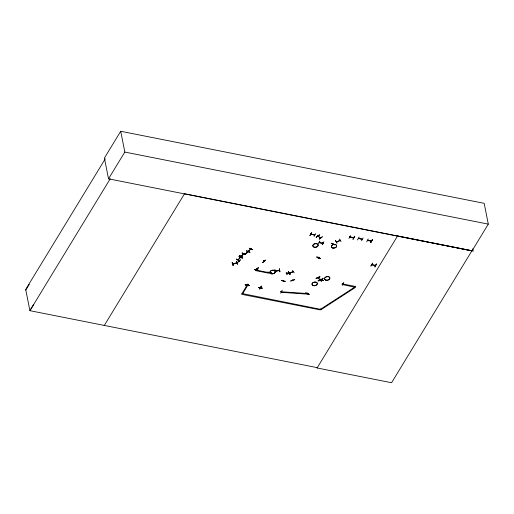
<?xml version="1.0" encoding="UTF-8"?>
<svg xmlns="http://www.w3.org/2000/svg" width="514" height="514" viewBox="0 0 514 514"><rect width="100%" height="100%" fill="white"/><g stroke="black" fill="none" stroke-linecap="round" stroke-linejoin="round"><path stroke-width="0.77" d="M245.223 284.621L245.159 284.949L249.027 285.7M258.336 287.557L262.204 288.348L262.268 288.02M258.343 287.564L262.275 288.213M292.614 279.924L292.774 280.316M242.64 257.276C232.354 252.387 249.669 260.604 239.46 255.49M246.598 250.748C256.852 255.702 239.543 248.076 249.913 252.188M239.505 260.797L236.331 259.024M309.087 294.374L305.798 292.736M320.235 258.291C320.453 258.876 316.264 257.7 316.958 256.801M320.119 258.6L316.849 257.084M320.473 237.481L320.659 238.046L320.736 237.596M289.241 273.095L293.205 271.63M289.69 272.799L289.292 273.178L289.221 272.773M292.826 271.733L293.256 271.72L289.331 273.191M336.612 241.394L336.734 241.831L336.651 241.4L336.342 241.965L336.349 241.638M339.838 240.539L339.799 240.205L339.94 240.648M283.664 280.901L283.522 280.689M288.129 273.557L287.853 273.21M239.055 261.285L239.466 261.144M246.257 253.498L246.2 253.177M256.595 268.867L256.666 269.195L256.3 268.732M289.992 274.238L288.463 271.694L289.992 274.38M335.494 240.623L337.055 243.186L335.494 240.468M241.458 256.203L241.439 255.837M243.437 253.749L243.488 254.089M243.88 253.897L241.085 256.377L243.694 253.53M251.031 249.149L250.646 249.316M256.447 269.709L256.268 270.107M260.418 287.197L260.457 287.782L260.238 287.416M238.271 259.416L237.937 259.904L240.584 257.084M240.533 257.675C240.019 256.698 240.436 258.189 240.758 257.437M332.725 243.822L332.577 244.368L332.834 244.092M321.777 279.77L321.411 280.284L321.841 280.085M332.577 244.368L332.931 243.835M259.75 289.029L261.498 286.195M318.288 243.899L319.881 241.04M321.269 281.171L323.023 278.337M309.936 235.663L311.67 232.688M348.967 238.445L350.535 235.579M357.442 239.987L359.177 237.012M366.7 241.811L368.262 238.959M370.909 266.098L372.644 263.123M372.637 263.264L370.915 265.963M281.286 291.804L281.376 291.406L281.119 292.325L308.509 294.207L308.715 293.642L280.985 291.727M260.322 287.756L260.457 287.506M232.649 263.714C233.369 263.277 233.073 264.447 233.073 263.605M232.713 264.016L236.858 263.117L236.806 262.68M289.703 273.056L289.581 272.638M292.8 271.777L292.845 271.559M336.413 241.94L340.191 240.417M336.362 241.94L340.242 240.507L340.082 240.115L340.229 240.404M275.44 271.257C274.829 270.197 276.68 271.206 275.408 271.27M275.363 271.154L279.571 270.39M279.513 270.531L279.051 270.184L279.513 270.544M318.044 277.753L319.946 280.098L319.824 279.494M318.102 277.348L318.217 277.978L318.314 277.547M318.243 277.682L319.946 279.802M320.068 280.001L320.016 279.667M25.822 290.057L29.266 284.306M33.346 304.93L29.902 310.681L317.35 367.671L317.164 367.979M120.706 131.269L104.406 158.036L108.525 178.833L472 250.896L488.3 224.13L484.182 203.332L120.706 131.269L124.825 152.067L108.525 178.833M105.261 158.807L25.7 289.446L29.902 310.681L110.298 178.673M104.124 325.741L184.706 193.425M320.717 309.12L320.428 309.929L241.625 294.304L247.671 284.036M256.409 270.146L269.317 272.703L268.983 273.255L256.068 270.698L256.313 269.677L256.178 270.3L256.319 270.004M248.423 284.184L242.666 293.642M310.964 234.23L314.684 235.097L314.684 234.692M310.912 234.236L314.741 234.982L314.215 234.795M315.776 233.645L314.067 236.511M353.24 237.577L353.446 237.68M353.401 237.693L353.773 237.776M354.801 236.427L353.092 239.28L354.576 236.234M358.688 238.74L358.599 238.432M361.824 239.383L361.779 238.92L361.83 239.37M361.567 240.828L363.135 237.943M320.37 309.068L320.935 309.717L355.444 287.384L342.022 284.435L342.305 283.625M320.428 309.325L354.936 286.998L355.219 286.182M372.065 264.543L372.162 264.864L371.725 264.459M375.169 265.14L375.721 265.436L371.885 264.671M375.271 265.468L375.226 265.044M374.79 266.727L375.04 266.946L376.518 263.894M397.746 235.656L317.112 367.966L391.572 382.731L471.968 250.723L430.109 242.422M247.273 284.64L247.24 284.91M249.02 285.739L249.084 285.405M271.572 272.94L267.691 272.15L271.533 272.825M261.542 286.227L259.57 289.016L261.504 286.054M260.913 287.48L261.041 287.795L260.457 287.255M261.061 287.782L260.714 287.583M280.952 291.746L281.042 291.303L281.331 291.798M282.244 290.166L280.74 293.211M319.175 242.569L319.605 242.659L319.541 242.21M322.978 242.91L322.978 243.373L322.708 242.852M323.91 241.715L322.406 244.767L322.156 244.548M322.863 278.312L321.096 281.158L323.03 278.196M322.439 279.622L322.586 279.924L322.162 279.436M342.748 283.644L342.844 283.966L342.902 283.548M342.266 285.354L343.77 282.314M286.169 272.979L290.082 273.718L286.131 272.85M281.492 280.663L285.411 281.396L281.505 280.445M283.644 280.882L283.323 280.65M236.324 259.217L239.646 260.694M316.952 256.987L320.267 258.465M243.848 253.922L243.809 253.582M237.976 259.891L237.911 259.551M307.79 293.462L307.565 293.083M321.809 280.111L321.661 279.719M232.694 263.701L232.771 264.125L232.771 263.798M275.35 270.846L275.472 271.27M269.567 272.889L269.625 272.317M260.257 287.422L260.514 287.763M242.165 253.119L245.608 254.456L242.133 252.946M249.322 248.346L252.766 249.682L249.29 248.172M250.851 248.757L248.178 251.295M239.061 256.666L242.486 258.022L239.023 256.492M240.674 257.206L240.308 257.341M247.619 252.13L244.908 254.661L247.619 252.001M240.417 259.923L237.571 262.423L240.411 259.801M265.475 260.155L262.782 262.693L262.564 262.436M256.383 269.066L256.685 268.738M258.054 267.704C249.81 276.134 264.215 262.281 255.567 270.473M318.796 257.456L318.719 257.148C318.847 257.726 318.815 257.713 318.898 257.186M318.532 257.321L318.686 257.745L318.956 257.488M334.569 244.857L331.292 243.366L334.537 244.683M309.113 294.4L305.682 293.031L309.075 294.226M316.283 237.327L319.361 234.988M319.393 235.046L316.149 237.275L319.342 234.872M322.349 236.845L319.233 239.171L322.278 236.665M288.714 273.544L288.63 273.23M292.537 280.278L292.479 279.976M241.291 256.133L241.451 255.927M288.45 271.861L290.024 274.412M307.623 293.385L307.359 293.327M243.617 254.16L243.604 253.569M241.291 256.39L241.214 256.075M238.136 259.93L237.931 259.557M332.802 244.131L332.815 243.784M321.546 280.008L321.533 280.355L321.571 279.751M307.571 293.674L307.674 293.128M310.874 234.23L311.092 234.108M314.375 234.911L314.356 234.596M353.735 237.77L349.938 236.697M323.088 243.231L319.278 242.158M322.22 279.738L322.606 279.61M232.071 262.725L233.118 265.263M340.21 240.539L340.223 240.186M274.919 269.805L275.594 272.626L274.919 269.824M293.186 271.771L293.141 271.328M316.097 278.408L319.959 276.77L316.104 278.395M319.946 276.648L316.161 278.363M321.995 279.308C313.752 281.871 320.845 281.216 321.867 279.038M314.536 234.795L314.664 235.11L314.626 234.647M353.375 237.391L353.349 237.834M353.568 237.571L353.619 237.892L353.651 237.429M367.568 240.488L371.423 241.272L371.384 240.809M261.003 287.782L260.553 287.223M281.094 291.624L281.409 291.676M249.341 248.294L252.637 249.772M242.184 253.068L245.493 254.539M239.081 256.614L242.338 258.163M320.171 279.243L323.563 280.65L320.106 279.128M246.354 253.396L246.675 253.505M263.631 261.131L263.99 261.298L263.894 260.939M341.045 241.683L339.465 238.997M292.472 270.396L294.201 272.85M290.558 272.748L286.594 274.213L290.571 272.658M290.667 280.94L294.631 279.481M294.702 279.719L290.706 281.107M320.64 238.021L320.627 237.725M235.714 263.039L233.163 263.778M236.504 261.62L237.539 264.35L236.44 261.478M263.843 261.375L263.509 260.932M256.64 269.175L256.46 268.636M275.42 271.244L279.552 270.512M317.935 236.189L320.794 237.943M318.031 236.125L318.102 236.453L318.14 236.003M320.665 238.027L317.768 235.965M236.491 263.187L236.421 262.744M232.803 264.106L236.851 263.091L236.71 262.673M311.156 234.416L311.182 233.966M350.182 237.192L349.854 237.134M367.722 240.391L371.442 240.854M371.352 241.252L371.294 240.95M372.123 264.845L372.155 264.402M342.806 283.946L342.562 283.465L342.857 283.94M318.205 277.952L317.993 277.431L318.031 277.778M375.561 265.545L371.828 264.774L371.783 264.363M124.825 152.067L488.3 224.13M184.52 193.733L311.869 218.983M313.437 219.292L428.56 242.113M358.258 238.348L362.222 239.286M349.88 237.115L353.677 237.866M311.49 232.816L309.942 235.528M342.356 283.882L355.27 286.446M247.722 284.3L248.474 284.448M320.768 309.377L241.908 293.494M397.553 235.971L473.208 251.089L472.751 248.795M322.606 279.822L322.259 279.423M254.514 269.542L258.388 270.325M318.044 236.421L317.87 235.855L317.845 236.299M371.082 241.201L370.992 240.873M367.645 240.52L367.568 240.083M358.361 238.676L358.316 238.252M314.266 235.039L314.298 234.615M375.644 265.404L375.593 265.083M342.452 283.58L342.542 283.895L342.472 283.458M247.652 252.175L244.927 254.533M239.479 261.35L238.991 260.983M288.168 273.422L287.975 273.095M376.582 264.042L374.873 266.888M275.729 270.775L275.845 271.174M322.182 279.873L322.098 279.532M263.939 261.253L263.605 260.849M246.662 253.518L246.296 253.094M265.314 260.065L262.615 262.577M321.925 279.218L318.089 280.753M372.303 239.614L370.825 242.666L370.575 242.454M371.114 240.758L371.024 241.194L371.057 240.777M367.94 240.128L368.063 240.475M362.029 239.132L362.132 239.44L358.412 238.239M354.602 236.254L352.874 239.094M349.841 236.71L349.906 237.153L349.783 236.806M334.556 244.683L331.26 243.193M322.888 243.051C323.499 243.906 318.821 243.289 319.175 242.171M322.586 242.974L322.67 243.315M318.699 257.398L318.686 257.745M322.529 279.475L322.586 279.924M321.385 279.931L321.423 280.303M310.816 233.928L310.886 234.358L310.752 234.024M319.824 279.558L319.926 280.072M319.695 279.552L319.734 279.899M307.545 293.333L307.533 293.68L307.378 293.256M292.768 271.431L292.813 271.88M289.247 272.728L289.395 273.178M288.688 273.242L288.772 273.679M279.333 268.861L279.777 271.7M279.134 270.139L279.224 270.595M269.497 272.291L269.375 272.883L269.265 272.446M269.477 272.324L269.452 272.722M263.804 261.067L263.9 261.388L263.663 260.836M258.349 270.21L254.488 269.426M256.113 269.927L256.178 270.3M250.967 248.808L248.352 251.654L248.204 251.23M250.742 249.046L250.729 249.393L250.575 248.969M248.493 251.102L248.365 251.301M246.392 253.1L246.296 253.511M243.424 253.743L243.463 254.115M247.369 284.615L247.273 285.174L247.24 284.583M240.693 257.135L238.091 259.943L238.098 259.371M240.494 257.122L240.546 257.681M239.408 261.003L239.415 261.453L239.183 260.9M245.236 284.769L249.097 285.578L245.236 284.769M232.264 262.648L233.093 265.43L232.264 262.648M350.33 237.095L350.207 236.748L350.304 237.063M372.354 239.749L370.607 242.627L372.367 239.768M279.423 269.002L279.867 271.842L279.391 268.983M326.139 280.252A2.666 1.786 -11.2 0 0 329.84 278.016A2.666 1.786 -11.2 0 0 325.664 277.187A2.666 1.786 -11.2 0 0 326.139 280.252M326.114 280.124A2.666 1.786 -11.2 0 0 329.815 277.888A2.666 1.786 -11.2 0 0 325.638 277.065A2.666 1.786 -11.2 0 0 326.114 280.124M332.95 248.076A2.666 1.786 -11.2 0 0 336.657 245.84A2.666 1.786 -11.2 0 0 332.481 245.011A2.666 1.786 -11.2 0 0 332.95 248.076M332.931 247.947A2.666 1.786 -11.2 0 0 336.631 245.711A2.666 1.786 -11.2 0 0 332.455 244.882A2.666 1.786 -11.2 0 0 332.931 247.947M313.611 285.726A2.666 1.786 -11.2 0 0 317.311 283.49A2.666 1.786 -11.2 0 0 313.135 282.661A2.666 1.786 -11.2 0 0 313.611 285.726M313.585 285.598A2.666 1.786 -11.2 0 0 317.286 283.362A2.666 1.786 -11.2 0 0 313.11 282.533A2.666 1.786 -11.2 0 0 313.585 285.598M271.533 273.859A2.666 1.786 -11.2 0 0 275.234 271.623A2.666 1.786 -11.2 0 0 271.058 270.794A2.666 1.786 -11.2 0 0 271.533 273.859M271.508 273.724A2.666 1.786 -11.2 0 0 275.208 271.488A2.666 1.786 -11.2 0 0 271.032 270.66A2.666 1.786 -11.2 0 0 271.508 273.724M314.42 247.298A2.666 1.786 -11.2 0 0 318.121 245.062A2.666 1.786 -11.2 0 0 313.945 244.24A2.666 1.786 -11.2 0 0 314.42 247.298M314.395 247.163A2.666 1.786 -11.2 0 0 318.095 244.927A2.666 1.786 -11.2 0 0 313.919 244.099A2.666 1.786 -11.2 0 0 314.395 247.163"/></g></svg>
